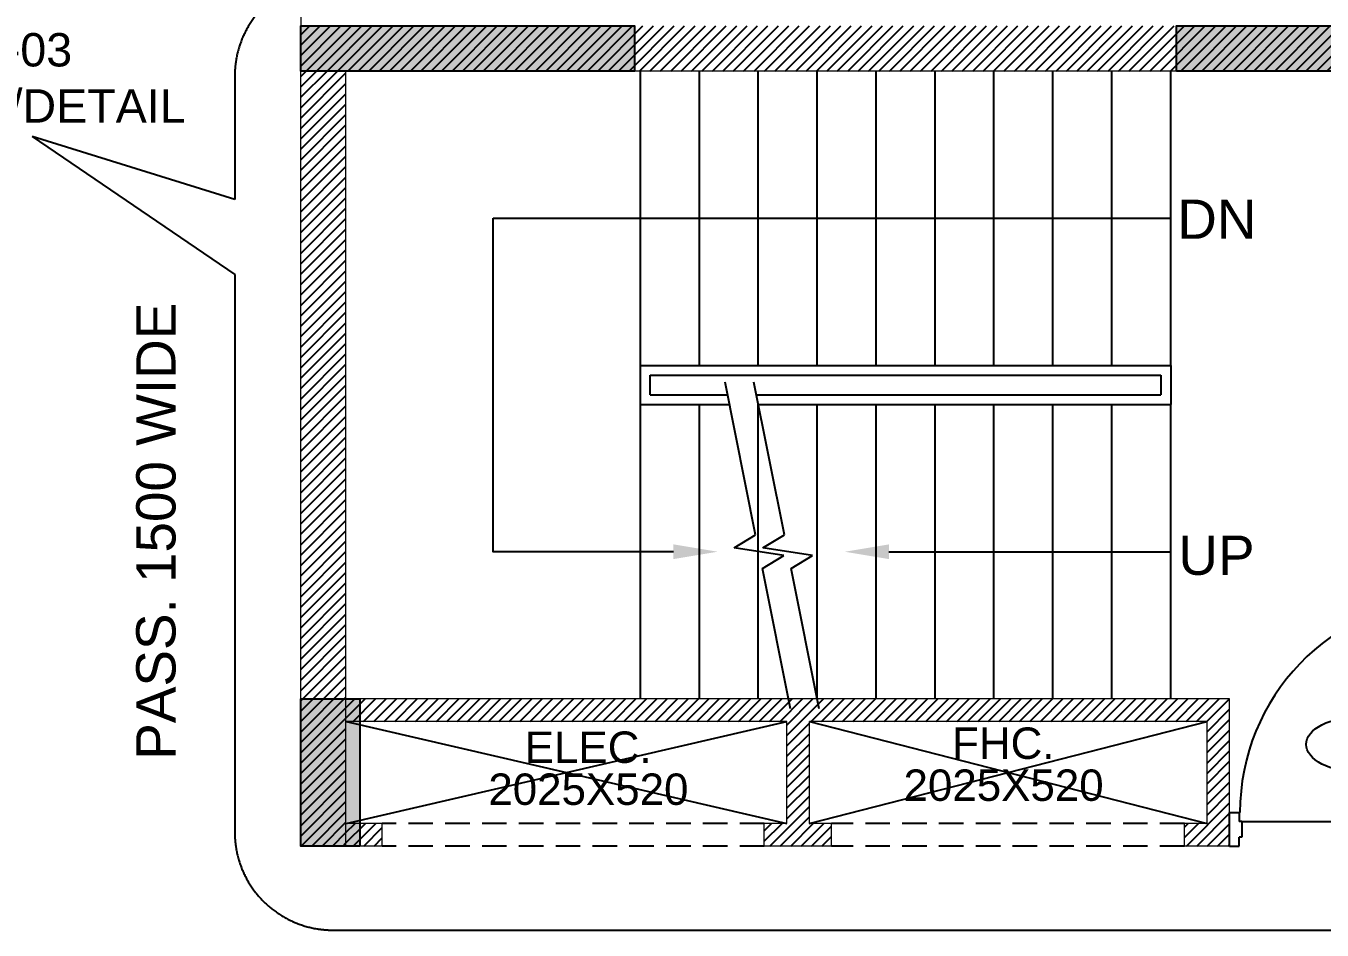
# Model space of a CAD drawing. Header units: millimetres. Extents: x 1255966 to 1543449, y 318653 to 465396.
# Drawn here: x 1420016 to 1426617, y 412041 to 416649 of the extents above; entities that cross this region are included whole.
import ezdxf

# ---------------------------------------------------------------- set-up
doc = ezdxf.new("R2010")
doc.units = ezdxf.units.MM
doc.header["$LTSCALE"] = 500
doc.header["$MEASUREMENT"] = 0
doc.linetypes.add('HIDDEN', pattern=[0.375, 0.25, -0.125])
for name, color, linetype, true_color in [('A-TAG', 7, 'Continuous', 0xef00ef), ('RAILING', 7, 'Continuous', 0xadadad), ('STAIR', 7, 'Continuous', 0x3f4f7f)]:
    doc.layers.add(name, color=color, linetype=linetype, true_color=true_color)
for name, color, linetype in [('AHC-A-FURNITURE', 2, 'Continuous'), ('CUTOUT', 8, 'HIDDEN'), ('DOOR', 8, 'Continuous'), ('TEXT-RM NAME', 6, 'Continuous'), ('TOWER AREA COLUMN.', 6, 'Continuous')]:
    doc.layers.add(name, color=color, linetype=linetype)
doc.layers.add('TOWER COL HATCH', color=253, linetype='Continuous', lineweight=20)
doc.layers.add('Wall', color=2, linetype='Continuous', lineweight=15)
doc.styles.add('ARIAL', font='arial.ttf')
doc.styles.get("Standard").update_dxf_attribs({"font": 'arial.ttf'})

msp = doc.modelspace()

# ---------------------------------------------------------------- hatches: boundary and pattern name
at = {"layer": 'AHC-A-FURNITURE', "ltscale": 50, "true_color": 0xff0000}
h = msp.add_hatch(dxfattribs=at)
h.set_pattern_fill('ANSI31', color=1, scale=300)
h.set_pattern_definition([(45, (1157523.658, 723982.806), (-26.5165043, 26.5165043), [])])
h.paths.add_polyline_path([(1421415.6, 416648.7), (1427575.6, 416648.7), (1427575.6, 416418.7), (1421415.6, 416418.7)])
at = {"layer": 'TOWER COL HATCH'}
h = msp.add_hatch(color=253, dxfattribs=at)
h.dxf.hatch_style = 1
h.paths.add_polyline_path([(1421415.6, 416418.7), (1421415.6, 416648.7), (1423115.6, 416648.7), (1423115.6, 416418.7)])
h = msp.add_hatch(color=253, dxfattribs=at)
h.dxf.hatch_style = 1
h.paths.add_polyline_path([(1425875.6, 416418.7), (1425875.6, 416648.7), (1427575.6, 416648.7), (1427575.6, 416418.7)])
h = msp.add_hatch(color=253, dxfattribs=at)
h.dxf.hatch_style = 1
h.paths.add_polyline_path([(1421715.6, 412468.9), (1421415.6, 412468.9), (1421415.6, 413218.9), (1421715.6, 413218.9)])

# ---------------------------------------------------------------- linework, layer by layer
at = {"linetype": 'Continuous'}
msp.add_ellipse((1426810.9, 412987), major_axis=(275.7, 0), ratio=0.512885, dxfattribs=at)
at = {"layer": 'A-TAG', "linetype": 'HIDDEN', "ltscale": 100}
for p, q in [((1421079, 416392), (1421079, 415764.2)), ((1421079, 415764.2), (1420047, 416085.9)), ((1420047, 416085.9), (1421079, 415382.4)), ((1421079, 415382.4), (1421079, 412540.6)), ((1421579, 412040.6), (1427477.3, 412040.6))]:
    msp.add_line(p, q, dxfattribs=at)
for centre, start, end in [((1421579, 416392), 90, 180), ((1421579, 412540.6), 180, 270)]:
    msp.add_arc(centre, 500, start, end, dxfattribs=at)
at = {"layer": 'AHC-A-FURNITURE', "color": 1, "linetype": 'Continuous', "ltscale": 50, "true_color": 0xff0000}
for p, q in [((1421415.6, 416391.1), (1421443.3, 416418.7)), ((1421415.6, 416338.1), (1421496.3, 416418.7)), ((1421415.6, 416285), (1421549.3, 416418.7)), ((1421415.6, 416232), (1421602.4, 416418.7)), ((1421415.6, 416179), (1421645.6, 416408.9)), ((1421415.6, 416125.9), (1421645.6, 416355.9)), ((1421415.6, 416072.9), (1421645.6, 416302.9)), ((1421415.6, 416019.9), (1421645.6, 416249.8)), ((1421415.6, 415966.8), (1421645.6, 416196.8)), ((1421415.6, 415913.8), (1421645.6, 416143.8)), ((1421415.6, 415860.8), (1421645.6, 416090.7)), ((1421415.6, 415807.7), (1421645.6, 416037.7)), ((1421415.6, 415754.7), (1421645.6, 415984.7)), ((1421415.6, 415701.7), (1421645.6, 415931.6)), ((1421415.6, 415648.6), (1421645.6, 415878.6)), ((1421415.6, 415595.6), (1421645.6, 415825.6)), ((1421415.6, 415542.6), (1421645.6, 415772.6)), ((1421415.6, 415489.5), (1421645.6, 415719.5)), ((1421415.6, 415436.5), (1421645.6, 415666.5)), ((1421415.6, 415383.5), (1421645.6, 415613.5)), ((1421415.6, 415330.4), (1421645.6, 415560.4)), ((1421415.6, 415277.4), (1421645.6, 415507.4)), ((1421415.6, 415224.4), (1421645.6, 415454.4)), ((1421415.6, 415171.3), (1421645.6, 415401.3)), ((1421415.6, 415118.3), (1421645.6, 415348.3)), ((1421415.6, 415065.3), (1421645.6, 415295.3)), ((1421415.6, 415012.2), (1421645.6, 415242.2)), ((1421415.6, 414959.2), (1421645.6, 415189.2)), ((1421415.6, 414906.2), (1421645.6, 415136.2)), ((1421415.6, 414853.1), (1421645.6, 415083.1)), ((1421415.6, 414800.1), (1421645.6, 415030.1)), ((1421415.6, 414747.1), (1421645.6, 414977.1)), ((1421415.6, 414694), (1421645.6, 414924)), ((1421415.6, 414641), (1421645.6, 414871)), ((1421415.6, 414588), (1421645.6, 414818)), ((1421415.6, 414534.9), (1421645.6, 414764.9)), ((1421415.6, 414481.9), (1421645.6, 414711.9)), ((1421415.6, 414428.9), (1421645.6, 414658.9)), ((1421415.6, 414375.8), (1421645.6, 414605.8)), ((1421415.6, 414322.8), (1421645.6, 414552.8)), ((1421415.6, 414269.8), (1421645.6, 414499.8)), ((1421415.6, 414216.7), (1421645.6, 414446.7)), ((1421415.6, 414163.7), (1421645.6, 414393.7)), ((1421415.6, 414110.7), (1421645.6, 414340.7)), ((1421415.6, 414057.6), (1421645.6, 414287.6)), ((1421415.6, 414004.6), (1421645.6, 414234.6)), ((1421415.6, 413951.6), (1421645.6, 414181.6)), ((1421415.6, 413898.5), (1421645.6, 414128.5)), ((1421415.6, 413845.5), (1421645.6, 414075.5)), ((1421415.6, 413792.5), (1421645.6, 414022.5)), ((1421415.6, 413739.4), (1421645.6, 413969.4)), ((1421415.6, 413686.4), (1421645.6, 413916.4)), ((1421415.6, 413633.4), (1421645.6, 413863.4)), ((1421415.6, 413580.3), (1421645.6, 413810.3)), ((1421415.6, 413527.3), (1421645.6, 413757.3)), ((1421415.6, 413474.3), (1421645.6, 413704.3)), ((1421415.6, 413421.2), (1421645.6, 413651.2)), ((1421415.6, 413368.2), (1421645.6, 413598.2)), ((1421415.6, 413315.2), (1421645.6, 413545.2)), ((1421415.6, 413262.1), (1421645.6, 413492.1)), ((1421415.6, 413209.1), (1421645.6, 413439.1)), ((1421415.6, 413156.1), (1421645.6, 413386.1)), ((1421415.6, 413103), (1421645.6, 413333)), ((1421415.6, 413050), (1421645.6, 413280)), ((1421415.6, 412997), (1421645.6, 413227)), ((1421415.6, 412943.9), (1421645.6, 413173.9)), ((1421415.6, 412890.9), (1421645.6, 413120.9)), ((1421415.6, 412837.9), (1421645.6, 413067.9)), ((1421415.6, 412784.8), (1421645.6, 413014.8)), ((1421415.6, 412731.8), (1421645.6, 412961.8)), ((1421415.6, 412678.8), (1421645.6, 412908.8)), ((1421415.6, 412625.7), (1421645.6, 412855.7)), ((1421415.6, 412572.7), (1421645.6, 412802.7)), ((1421415.6, 412519.7), (1421645.6, 412749.7)), ((1421417.9, 412468.9), (1421645.6, 412696.6)), ((1421470.9, 412468.9), (1421645.6, 412643.6)), ((1421523.9, 412468.9), (1421645.6, 412590.6)), ((1421577, 412468.9), (1421645.6, 412537.5)), ((1421630, 412468.9), (1421645.6, 412484.5))]:
    msp.add_line(p, q, dxfattribs=at)
at = {"layer": 'AHC-A-FURNITURE', "color": 5, "linetype": 'Continuous', "ltscale": 50, "true_color": 0x0000ff}
for p, q in [((1421645.6, 413173.9), (1421690.6, 413218.9)), ((1421645.6, 413120.9), (1421743.6, 413218.9)), ((1421681.6, 413103.9), (1421796.6, 413218.9)), ((1421734.7, 413103.9), (1421849.7, 413218.9)), ((1421787.7, 413103.9), (1421902.7, 413218.9)), ((1421840.7, 413103.9), (1421955.7, 413218.9)), ((1421893.8, 413103.9), (1422008.8, 413218.9)), ((1421946.8, 413103.9), (1422061.8, 413218.9)), ((1421999.8, 413103.9), (1422114.8, 413218.9)), ((1422052.9, 413103.9), (1422167.9, 413218.9)), ((1422105.9, 413103.9), (1422220.9, 413218.9)), ((1422158.9, 413103.9), (1422273.9, 413218.9)), ((1422212, 413103.9), (1422327, 413218.9)), ((1422265, 413103.9), (1422380, 413218.9)), ((1422318, 413103.9), (1422433, 413218.9)), ((1422371.1, 413103.9), (1422486.1, 413218.9)), ((1422424.1, 413103.9), (1422539.1, 413218.9)), ((1422477.1, 413103.9), (1422592.1, 413218.9)), ((1422530.2, 413103.9), (1422645.2, 413218.9)), ((1422583.2, 413103.9), (1422698.2, 413218.9)), ((1422636.2, 413103.9), (1422751.2, 413218.9)), ((1422689.3, 413103.9), (1422804.3, 413218.9)), ((1422742.3, 413103.9), (1422857.3, 413218.9)), ((1422795.3, 413103.9), (1422910.3, 413218.9)), ((1422848.4, 413103.9), (1422963.4, 413218.9)), ((1422901.4, 413103.9), (1423016.4, 413218.9)), ((1422954.4, 413103.9), (1423069.4, 413218.9)), ((1423007.5, 413103.9), (1423122.5, 413218.9)), ((1423060.5, 413103.9), (1423175.5, 413218.9)), ((1423113.5, 413103.9), (1423228.5, 413218.9)), ((1423166.6, 413103.9), (1423281.6, 413218.9)), ((1423219.6, 413103.9), (1423334.6, 413218.9)), ((1423272.6, 413103.9), (1423387.6, 413218.9)), ((1423325.7, 413103.9), (1423440.7, 413218.9)), ((1423378.7, 413103.9), (1423493.7, 413218.9)), ((1423431.7, 413103.9), (1423546.7, 413218.9)), ((1423484.8, 413103.9), (1423599.8, 413218.9)), ((1423537.8, 413103.9), (1423652.8, 413218.9)), ((1423590.8, 413103.9), (1423705.8, 413218.9)), ((1423643.9, 413103.9), (1423758.9, 413218.9)), ((1423696.9, 413103.9), (1423811.9, 413218.9)), ((1423749.9, 413103.9), (1423864.9, 413218.9)), ((1423803, 413103.9), (1423918, 413218.9)), ((1423856, 413103.9), (1423971, 413218.9)), ((1423890.6, 413085.5), (1424024, 413218.9)), ((1423890.6, 413032.4), (1424077.1, 413218.9)), ((1424015.1, 413103.9), (1424130.1, 413218.9)), ((1424068.1, 413103.9), (1424183.1, 413218.9)), ((1424121.2, 413103.9), (1424236.2, 413218.9)), ((1424174.2, 413103.9), (1424289.2, 413218.9)), ((1424227.2, 413103.9), (1424342.2, 413218.9)), ((1424280.3, 413103.9), (1424395.3, 413218.9)), ((1424333.3, 413103.9), (1424448.3, 413218.9)), ((1424386.3, 413103.9), (1424501.3, 413218.9)), ((1424439.4, 413103.9), (1424554.4, 413218.9)), ((1424492.4, 413103.9), (1424607.4, 413218.9)), ((1424545.4, 413103.9), (1424660.4, 413218.9)), ((1424598.5, 413103.9), (1424713.5, 413218.9)), ((1424651.5, 413103.9), (1424766.5, 413218.9)), ((1424704.5, 413103.9), (1424819.5, 413218.9)), ((1424757.6, 413103.9), (1424872.6, 413218.9)), ((1424810.6, 413103.9), (1424925.6, 413218.9)), ((1424863.6, 413103.9), (1424978.6, 413218.9)), ((1424916.7, 413103.9), (1425031.7, 413218.9)), ((1424969.7, 413103.9), (1425084.7, 413218.9)), ((1425022.7, 413103.9), (1425137.7, 413218.9)), ((1425075.8, 413103.9), (1425190.8, 413218.9)), ((1425128.8, 413103.9), (1425243.8, 413218.9)), ((1425181.8, 413103.9), (1425296.8, 413218.9)), ((1425234.8, 413103.9), (1425349.8, 413218.9)), ((1425287.9, 413103.9), (1425402.9, 413218.9)), ((1425340.9, 413103.9), (1425455.9, 413218.9)), ((1425393.9, 413103.9), (1425508.9, 413218.9)), ((1425447, 413103.9), (1425562, 413218.9)), ((1425500, 413103.9), (1425615, 413218.9)), ((1425553, 413103.9), (1425668, 413218.9)), ((1425606.1, 413103.9), (1425721.1, 413218.9)), ((1425659.1, 413103.9), (1425774.1, 413218.9)), ((1425712.1, 413103.9), (1425827.1, 413218.9)), ((1425765.2, 413103.9), (1425880.2, 413218.9)), ((1425818.2, 413103.9), (1425933.2, 413218.9)), ((1425871.2, 413103.9), (1425986.2, 413218.9)), ((1425924.3, 413103.9), (1426039.3, 413218.9)), ((1425977.3, 413103.9), (1426092.3, 413218.9)), ((1426030.3, 413103.9), (1426145.3, 413218.9)), ((1426030.6, 413051.1), (1426145.6, 413166.1)), ((1423890.6, 412979.4), (1424005.6, 413094.4)), ((1426030.6, 412998.1), (1426145.6, 413113.1)), ((1423890.6, 412926.4), (1424005.6, 413041.4)), ((1426030.6, 412945.1), (1426145.6, 413060.1)), ((1423890.6, 412873.3), (1424005.6, 412988.3)), ((1426030.6, 412892), (1426145.6, 413007)), ((1423890.6, 412820.3), (1424005.6, 412935.3)), ((1426030.6, 412839), (1426145.6, 412954)), ((1426030.6, 412786), (1426145.6, 412901)), ((1423890.6, 412767.3), (1424005.6, 412882.3)), ((1423890.6, 412714.3), (1424005.6, 412829.3)), ((1426030.6, 412732.9), (1426145.6, 412847.9)), ((1423890.6, 412661.2), (1424005.6, 412776.2)), ((1426030.6, 412679.9), (1426145.6, 412794.9)), ((1423890.6, 412608.2), (1424005.6, 412723.2)), ((1426030.6, 412626.9), (1426145.6, 412741.9)), ((1423804.4, 412468.9), (1424005.6, 412670.2)), ((1425925.7, 412468.9), (1426145.6, 412688.8)), ((1425978.7, 412468.9), (1426145.6, 412635.8)), ((1421645.6, 412537.5), (1421692, 412583.9)), ((1421645.6, 412484.5), (1421745, 412583.9)), ((1421683, 412468.9), (1421798, 412583.9)), ((1421736.1, 412468.9), (1421830.6, 412563.4)), ((1423776.1, 412546.7), (1423813.3, 412583.9)), ((1423776.1, 412493.7), (1423866.3, 412583.9)), ((1423857.4, 412468.9), (1424005.6, 412617.1)), ((1423910.4, 412468.9), (1424025.4, 412583.9)), ((1423963.5, 412468.9), (1424078.5, 412583.9)), ((1424016.5, 412468.9), (1424118.1, 412570.5)), ((1425915.6, 412564.9), (1425934.6, 412583.9)), ((1425915.6, 412511.9), (1425987.6, 412583.9)), ((1426031.7, 412468.9), (1426145.6, 412582.8)), ((1421789.1, 412468.9), (1421830.6, 412510.4)), ((1424069.5, 412468.9), (1424118.1, 412517.5)), ((1426084.8, 412468.9), (1426145.6, 412529.7)), ((1426137.8, 412468.9), (1426145.6, 412476.7))]:
    msp.add_line(p, q, dxfattribs=at)
at = {"layer": 'CUTOUT', "ltscale": 100}
for p, q in [((1421646.1, 413103.9), (1423890.6, 412583.9)), ((1421646.1, 412583.9), (1423890.6, 413103.9)), ((1424004.4, 412583.9), (1426030.6, 413103.9)), ((1424005.6, 413103.9), (1426030.6, 412583.9))]:
    msp.add_line(p, q, dxfattribs=at)
at = {"layer": 'CUTOUT'}
for p, q in [((1423776.1, 412583.9), (1421830.6, 412583.9)), ((1425915.6, 412583.9), (1424118.1, 412583.9)), ((1423776.1, 412468.9), (1421830.6, 412468.9)), ((1425915.6, 412468.9), (1424118.1, 412468.9))]:
    msp.add_line(p, q, dxfattribs=at)
at = {"layer": 'DOOR', "ltscale": 100}
for p, q in [((1426145.6, 412468.9), (1426145.6, 412640.3)), ((1426145.6, 412640.3), (1426194.8, 412640.3)), ((1426194.8, 412640.3), (1426194.8, 412594.6)), ((1426208.5, 412594.6), (1426194.8, 412594.6)), ((1426208.5, 412594.6), (1426208.5, 412514.6)), ((1426208.5, 412594.6), (1427282.8, 412594.6)), ((1426208.5, 412514.6), (1426194.8, 412514.6)), ((1426194.8, 412468.9), (1426194.8, 412514.6)), ((1426145.6, 412468.9), (1426194.8, 412468.9))]:
    msp.add_line(p, q, dxfattribs=at)
at = {"layer": 'DOOR', "linetype": 'Continuous'}
msp.add_arc((1427293.7, 412639.9), 1095.3, 92.39194, 180, dxfattribs=at)
at = {"layer": 'RAILING'}
for p, q in [((1423145.6, 414918.7), (1425845.6, 414918.7)), ((1423145.6, 414718.9), (1423145.6, 414918.7)), ((1425845.6, 414918.7), (1425845.6, 414718.9)), ((1423195.6, 414868.7), (1425795.6, 414868.7)), ((1423195.6, 414768.9), (1423195.6, 414868.7)), ((1425795.6, 414868.7), (1425795.6, 414768.9)), ((1423195.6, 414768.9), (1423589, 414768.9)), ((1423735.6, 414768.9), (1425795.6, 414768.9)), ((1423145.6, 414718.9), (1423599, 414718.9)), ((1423745.6, 414718.9), (1425845.6, 414718.9))]:
    msp.add_line(p, q, dxfattribs=at)
at = {"layer": 'STAIR'}
for p, q in [((1423145.6, 414918.7), (1423145.6, 416418.7)), ((1423445.6, 414918.7), (1423445.6, 416418.7)), ((1423745.6, 414918.7), (1423745.6, 416418.7)), ((1424045.6, 414918.7), (1424045.6, 416418.7)), ((1424345.6, 414918.7), (1424345.6, 416418.7)), ((1424645.6, 414918.7), (1424645.6, 416418.7)), ((1424945.6, 414918.7), (1424945.6, 416418.7)), ((1425245.6, 414918.7), (1425245.6, 416418.7)), ((1425545.6, 414918.7), (1425545.6, 416418.7)), ((1425845.6, 414918.7), (1425845.6, 416418.7)), ((1423145.6, 413218.9), (1423145.6, 414718.9)), ((1423445.6, 413218.9), (1423445.6, 414718.9)), ((1423745.6, 413218.9), (1423745.6, 414718.9)), ((1424045.6, 413218.9), (1424045.6, 414718.9)), ((1424345.6, 413218.9), (1424345.6, 414718.9)), ((1424645.6, 413218.9), (1424645.6, 414718.9)), ((1424945.6, 413218.9), (1424945.6, 414718.9)), ((1425245.6, 413218.9), (1425245.6, 414718.9)), ((1425545.6, 413218.9), (1425545.6, 414718.9)), ((1425845.6, 413218.9), (1425845.6, 414718.9))]:
    msp.add_line(p, q, dxfattribs=at)
at = {"layer": 'STAIR', "color": 0}
for p, q in [((1422395.6, 415668.7), (1425845.6, 415668.7)), ((1423731.9, 414054.7), (1423576, 414833.9)), ((1423878.5, 414054.7), (1423722.6, 414833.9)), ((1423622.6, 413988.2), (1423731.9, 414054.7)), ((1423769.2, 413988.2), (1423878.5, 414054.7)), ((1423875.5, 413949.5), (1423622.6, 413988.2)), ((1423766.2, 413883.1), (1423875.5, 413949.5)), ((1424022.1, 413949.5), (1423769.2, 413988.2)), ((1423912.8, 413883.1), (1424022.1, 413949.5)), ((1423909, 413168.9), (1423766.2, 413883.1)), ((1424055.6, 413168.9), (1423912.8, 413883.1))]:
    msp.add_line(p, q, dxfattribs=at)
for points in [[(1423313.4, 413968.9), (1422395.6, 413968.9), (1422395.6, 415668.7)], [(1424411, 413968.9), (1425845.6, 413968.9)]]:
    msp.add_lwpolyline(points, dxfattribs=at)
for points in [[(1423313.4, 414006.4), (1423538.4, 413968.9), (1423313.4, 413931.4)], [(1424411, 413931.4), (1424186, 413968.9), (1424411, 414006.4)]]:
    msp.add_solid(points, dxfattribs=at)
at = {"layer": 'TOWER AREA COLUMN.'}
for points in [[(1421415.6, 416418.7), (1421415.6, 416648.7), (1423115.6, 416648.7), (1423115.6, 416418.7)], [(1425875.6, 416418.7), (1425875.6, 416648.7), (1427575.6, 416648.7), (1427575.6, 416418.7)], [(1421715.6, 412468.9), (1421415.6, 412468.9), (1421415.6, 413218.9), (1421715.6, 413218.9)]]:
    msp.add_lwpolyline(points, close=True, dxfattribs=at)
at = {"layer": 'Wall'}
for p, q in [((1421415.6, 419108.7), (1421415.6, 416418.7)), ((1421415.6, 412468.9), (1421415.6, 416618.7)), ((1427575.6, 416418.7), (1421415.6, 416418.7)), ((1421645.6, 412468.9), (1421645.6, 416418.7)), ((1426145.6, 413218.9), (1421645.6, 413218.9)), ((1426145.6, 412468.9), (1426145.6, 413218.9)), ((1423890.6, 413103.9), (1421645.6, 413103.9)), ((1423890.6, 412583.9), (1423890.6, 413103.9)), ((1424005.6, 412583.9), (1424005.6, 413103.9)), ((1426030.6, 413103.9), (1424005.6, 413103.9)), ((1426030.6, 412583.9), (1426030.6, 413103.9)), ((1421830.6, 412583.9), (1421645.6, 412583.9)), ((1421830.6, 412468.9), (1421830.6, 412583.9)), ((1423890.6, 412583.9), (1423776.1, 412583.9)), ((1423776.1, 412468.9), (1423776.1, 412583.9)), ((1424118.1, 412583.9), (1424005.6, 412583.9)), ((1424118.1, 412468.9), (1424118.1, 412583.9)), ((1426030.6, 412583.9), (1425915.6, 412583.9)), ((1425915.6, 412468.9), (1425915.6, 412583.9)), ((1421830.6, 412468.9), (1421415.6, 412468.9)), ((1424118.1, 412468.9), (1423776.1, 412468.9)), ((1426145.6, 412468.9), (1425915.6, 412468.9))]:
    msp.add_line(p, q, dxfattribs=at)

# ---------------------------------------------------------------- texts
at = {"layer": 'TEXT-RM NAME'}
for s, height, rotation, p in [('ST-03', 170, 360, (1419604.5, 416442.1)), ('AS/DETAIL', 170, 360, (1419615.2, 416155.9)), ('PASS. 1500 WIDE', 200, 90, (1420777.5, 412909)), ('ELEC.', 160, 360, (1422556, 412892.7)), ('FHC.', 160, 360, (1424732.5, 412913.2)), ('2025X520', 160, 360, (1422370.6, 412678.7)), ('2025X520', 160, 360, (1424485.1, 412699.2))]:
    msp.add_text(s, height=height, rotation=rotation, dxfattribs=at).set_placement(p)
at = {"layer": 'TEXT-RM NAME', "style": 'ARIAL'}
for s, p in [('DN', (1425879.1, 415563.7)), ('UP', (1425884.9, 413851.1))]:
    msp.add_text(s, height=200, dxfattribs=at).set_placement(p)

doc.saveas('drawing.dxf')
